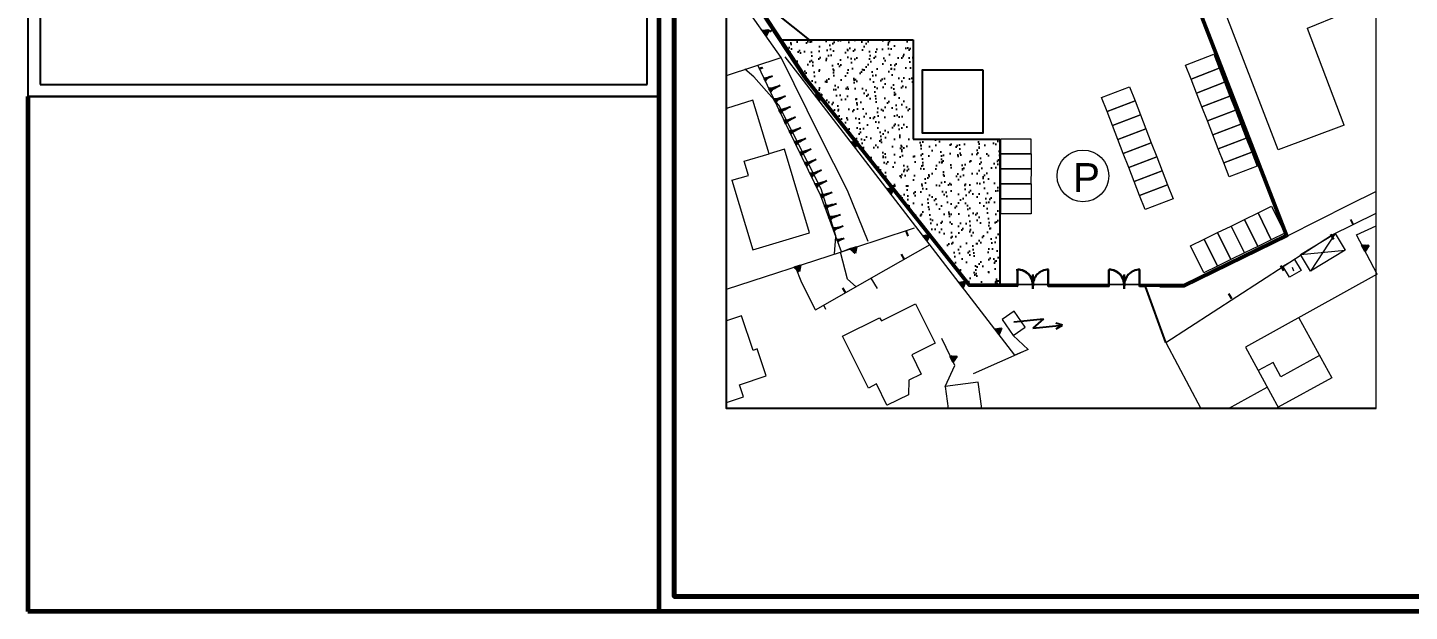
# Model space of a CAD drawing. Header units: millimetres. Extents: x 1769 to 2783, y -1222 to -971.
# Drawn here: x 2585.6 to 2631.57, y -1017.59 to -998.15 of the extents above; entities that cross this region are included whole.
import ezdxf

# ---------------------------------------------------------------- set-up
doc = ezdxf.new("R2010")
doc.units = ezdxf.units.MM
for name, pattern in [('234A', [2, 1.5, -0.5]), ('501L', [5, 2.5, 2.5]), ('502L', [10, 5, 5]), ('507L', [5, 2.5, 2.5]), ('608L', [0])]:
    doc.linetypes.add(name, pattern=pattern)
for name, color, linetype in [('Arcate', 5, 'Continuous'), ('CABINA ELETTRICA', 51, 'Continuous'), ('CAPANNONE INDUSTRIAL', 32, 'Continuous'), ('CURVA DI LIVELLO ORD', 2, 'Continuous'), ("DIVIDENTE UNITA' VOL", 51, 'Continuous'), ('EDIFICIO CIVILE', 10, 'Continuous'), ('IMPIANTO SPORTIVO SC', 7, '234A'), ('MURO DI SOSTEGNO', 220, '507L'), ('MURO DIVISORIO', 71, '501L'), ('quote', 6, 'Continuous'), ('RETINI', 8, 'Continuous'), ('SAETTA CABINA ELETTR', 7, 'Continuous'), ('SCARPATA NATURALE NO', 33, '608L'), ('SIEPE SEMPLICE', 62, '502L'), ('STRADA ASFALTATA', 30, 'Continuous'), ('TETTOIA-PENSILINA', 51, 'Continuous'), ('VESTIZIONE TETTOIA', 255, 'Continuous')]:
    doc.layers.add(name, color=color, linetype=linetype)
doc.styles.add('ARIAL', font='arial.ttf')

# ---------------------------------------------------------------- blocks, each defined once
blk = doc.blocks.new('506')
for p, q in [((-0.5, 0), (0, 0.28)), ((0, -0.28), (-0.5, 0)), ((-0.5, 0), (0, 0)), ((-0.41, 0.05), (0, 0.05)), ((-0.32, 0.1), (0, 0.1)), ((-0.23, 0.15), (0, 0.15)), ((-0.14, 0.2), (0, 0.2)), ((-0.05, 0.25), (0, 0.25)), ((0, 0.28), (0, -0.28)), ((-0.41, -0.05), (0, -0.05)), ((-0.32, -0.1), (0, -0.1)), ((-0.23, -0.15), (0, -0.15)), ((-0.14, -0.2), (0, -0.2)), ((-0.05, -0.25), (0, -0.25))]:
    blk.add_line(p, q)

msp = doc.modelspace()

# ---------------------------------------------------------------- hatches: boundary and pattern name
at = {"layer": 'IMPIANTO SPORTIVO SC', "linetype": 'ByBlock'}
h = msp.add_hatch(dxfattribs=at)
h.set_pattern_fill('AR-SAND', color=1, scale=0.00982, angle=-90, style=0)
h.set_pattern_definition([(307.5, (3263.6311, 955.4677), (0.480585095, 0.015711696), [0, -0.379115805, 0, -0.4240111, 0, -0.405304726]), (277.5, (3263.6311, 955.4677), (0.70389485, -0.44141468), [0, -0.204523, 0, -0.34170306, 0, -0.130944604]), (237.5, (3263.6311, 955.7745), (0.00141126, -0.77672428), [0, -0.12470915, 0, -0.44895293, 0, -0.58613299]), (227.5, (3263.6311, 955.7745), (0.21890808, -0.74978326), [0, -0.06235457, 0, -0.294313586, 0, -0.336714695])])
h.paths.add_polyline_path([(2616.948, -1006.692), (2617.947, -1006.694), (2617.947, -1001.86), (2615.064, -1001.86), (2615.064, -998.556), (2611.861, -998.556), (2611.861, -1000.261)])
h.paths.add_polyline_path([(2611.478, -999.777), (2611.861, -1000.261), (2611.861, -998.556), (2610.679, -998.556)])

# ---------------------------------------------------------------- linework, layer by layer
at = {"color": 6}
for p, q in [((2610.045, -998.249), (2610.268, -998.225)), ((2610.172, -998.428), (2610.045, -998.249)), ((2610.069, -998.246), (2610.051, -998.258)), ((2610.109, -998.242), (2610.063, -998.274)), ((2610.149, -998.238), (2610.074, -998.29)), ((2610.188, -998.233), (2610.086, -998.306)), ((2610.229, -998.229), (2610.097, -998.322)), ((2610.268, -998.225), (2610.108, -998.338)), ((2610.251, -998.261), (2610.12, -998.354)), ((2610.234, -998.297), (2610.131, -998.37)), ((2610.217, -998.334), (2610.142, -998.386)), ((2610.199, -998.37), (2610.154, -998.402)), ((2610.182, -998.406), (2610.165, -998.418)), ((2610.268, -998.225), (2610.172, -998.428)), ((2610.449, -998.184), (2610.282, -998.29)), ((2609.971, -999.506), (2609.945, -999.507)), ((2609.945, -999.507), (2609.954, -999.522)), ((2609.949, -999.515), (2609.966, -999.508)), ((2610.006, -999.498), (2609.954, -999.522)), ((2609.954, -999.522), (2609.96, -999.539)), ((2609.956, -999.529), (2609.973, -999.521)), ((2609.96, -999.539), (2609.978, -999.52)), ((2609.995, -999.5), (2609.971, -999.506)), ((2609.978, -999.52), (2609.997, -999.505)), ((2610.025, -999.488), (2609.995, -999.5)), ((2609.997, -999.505), (2610.025, -999.488)), ((2610.006, -999.498), (2610.059, -999.473)), ((2610.166, -999.835), (2610.102, -999.84)), ((2610.102, -999.84), (2610.124, -999.876)), ((2610.113, -999.859), (2610.155, -999.841)), ((2610.251, -999.816), (2610.124, -999.876)), ((2610.224, -999.821), (2610.166, -999.835)), ((2610.183, -999.87), (2610.23, -999.833)), ((2610.3, -999.793), (2610.224, -999.821)), ((2610.23, -999.833), (2610.3, -999.793)), ((2610.251, -999.816), (2610.381, -999.755)), ((2610.124, -999.876), (2610.14, -999.917)), ((2610.131, -999.894), (2610.172, -999.872)), ((2610.14, -999.917), (2610.183, -999.87)), ((2610.35, -1000.176), (2610.264, -1000.182)), ((2610.264, -1000.182), (2610.293, -1000.231)), ((2610.279, -1000.207), (2610.334, -1000.183)), ((2610.462, -1000.151), (2610.293, -1000.231)), ((2610.293, -1000.231), (2610.314, -1000.284)), ((2610.302, -1000.254), (2610.357, -1000.225)), ((2610.314, -1000.284), (2610.372, -1000.222)), ((2610.426, -1000.157), (2610.35, -1000.176)), ((2610.372, -1000.222), (2610.434, -1000.174)), ((2610.527, -1000.12), (2610.426, -1000.157)), ((2610.434, -1000.174), (2610.527, -1000.12)), ((2610.462, -1000.151), (2610.635, -1000.069)), ((2610.519, -1000.53), (2610.431, -1000.535)), ((2610.431, -1000.535), (2610.461, -1000.586)), ((2610.447, -1000.561), (2610.504, -1000.537)), ((2610.635, -1000.504), (2610.461, -1000.586)), ((2610.461, -1000.586), (2610.483, -1000.641)), ((2610.471, -1000.61), (2610.527, -1000.58)), ((2610.483, -1000.641), (2610.542, -1000.577)), ((2610.598, -1000.51), (2610.519, -1000.53)), ((2610.542, -1000.577), (2610.606, -1000.527)), ((2610.702, -1000.472), (2610.598, -1000.51)), ((2610.606, -1000.527), (2610.702, -1000.472)), ((2610.635, -1000.504), (2610.813, -1000.42)), ((2610.803, -1000.859), (2610.981, -1000.775)), ((2611.8, -1000.403), (2612.023, -1000.37)), ((2611.934, -1000.577), (2611.8, -1000.403)), ((2611.824, -1000.399), (2611.808, -1000.412)), ((2611.864, -1000.393), (2611.82, -1000.427)), ((2611.904, -1000.388), (2611.832, -1000.443)), ((2611.944, -1000.382), (2611.843, -1000.459)), ((2611.984, -1000.376), (2611.855, -1000.474)), ((2612.023, -1000.37), (2611.867, -1000.49)), ((2612.007, -1000.407), (2611.879, -1000.505)), ((2611.991, -1000.444), (2611.891, -1000.521)), ((2611.976, -1000.481), (2611.903, -1000.536)), ((2611.96, -1000.518), (2611.915, -1000.552)), ((2611.944, -1000.555), (2611.927, -1000.568)), ((2612.023, -1000.37), (2611.934, -1000.577)), ((2610.688, -1000.885), (2610.599, -1000.89)), ((2610.599, -1000.89), (2610.63, -1000.941)), ((2610.615, -1000.916), (2610.672, -1000.892)), ((2610.803, -1000.859), (2610.63, -1000.941)), ((2610.63, -1000.941), (2610.651, -1000.996)), ((2610.639, -1000.965), (2610.695, -1000.935)), ((2610.651, -1000.996), (2610.71, -1000.932)), ((2610.766, -1000.865), (2610.688, -1000.885)), ((2610.71, -1000.932), (2610.774, -1000.882)), ((2610.87, -1000.827), (2610.766, -1000.865)), ((2610.856, -1001.238), (2610.768, -1001.245)), ((2610.774, -1000.882), (2610.87, -1000.827)), ((2610.972, -1001.21), (2610.799, -1001.295)), ((2610.935, -1001.218), (2610.856, -1001.238)), ((2610.88, -1001.285), (2610.943, -1001.234)), ((2611.037, -1001.178), (2610.935, -1001.218)), ((2610.943, -1001.234), (2611.037, -1001.178)), ((2610.972, -1001.21), (2611.148, -1001.124)), ((2610.768, -1001.245), (2610.799, -1001.295)), ((2610.784, -1001.271), (2610.84, -1001.246)), ((2610.799, -1001.295), (2610.821, -1001.35)), ((2610.809, -1001.319), (2610.865, -1001.288)), ((2610.821, -1001.35), (2610.88, -1001.285)), ((2611.029, -1001.591), (2610.941, -1001.598)), ((2610.941, -1001.598), (2610.972, -1001.647)), ((2610.957, -1001.624), (2611.014, -1001.598)), ((2611.145, -1001.563), (2610.972, -1001.647)), ((2610.972, -1001.647), (2610.994, -1001.702)), ((2610.982, -1001.671), (2611.038, -1001.641)), ((2610.994, -1001.702), (2611.053, -1001.638)), ((2611.108, -1001.57), (2611.029, -1001.591)), ((2611.053, -1001.638), (2611.116, -1001.587)), ((2611.211, -1001.531), (2611.108, -1001.57)), ((2611.116, -1001.587), (2611.211, -1001.531)), ((2611.145, -1001.563), (2611.321, -1001.476)), ((2611.202, -1001.943), (2611.114, -1001.95)), ((2611.114, -1001.95), (2611.145, -1002)), ((2611.131, -1001.976), (2611.187, -1001.951)), ((2611.318, -1001.916), (2611.145, -1002)), ((2611.145, -1002), (2611.168, -1002.055)), ((2611.155, -1002.024), (2611.211, -1001.994)), ((2611.168, -1002.055), (2611.226, -1001.99)), ((2611.281, -1001.923), (2611.202, -1001.943)), ((2611.226, -1001.99), (2611.289, -1001.939)), ((2611.384, -1001.883), (2611.281, -1001.923)), ((2611.289, -1001.939), (2611.384, -1001.883)), ((2611.318, -1001.916), (2611.494, -1001.829)), ((2612.996, -1001.961), (2613.219, -1001.928)), ((2613.13, -1002.135), (2612.996, -1001.961)), ((2613.02, -1001.957), (2613.003, -1001.97)), ((2613.06, -1001.951), (2613.015, -1001.986)), ((2613.099, -1001.946), (2613.027, -1002.001)), ((2613.139, -1001.94), (2613.039, -1002.017)), ((2613.179, -1001.934), (2613.051, -1002.032)), ((2613.219, -1001.928), (2613.063, -1002.048)), ((2613.203, -1001.965), (2613.075, -1002.063)), ((2613.187, -1002.002), (2613.087, -1002.079)), ((2613.171, -1002.039), (2613.099, -1002.095)), ((2613.155, -1002.076), (2613.111, -1002.11)), ((2613.14, -1002.113), (2613.123, -1002.126)), ((2613.219, -1001.928), (2613.13, -1002.135)), ((2611.376, -1002.296), (2611.288, -1002.303)), ((2611.288, -1002.303), (2611.318, -1002.352)), ((2611.304, -1002.329), (2611.36, -1002.303)), ((2611.491, -1002.268), (2611.318, -1002.352)), ((2611.318, -1002.352), (2611.341, -1002.408)), ((2611.328, -1002.377), (2611.384, -1002.346)), ((2611.341, -1002.408), (2611.399, -1002.343)), ((2611.454, -1002.275), (2611.376, -1002.296)), ((2611.399, -1002.343), (2611.462, -1002.292)), ((2611.557, -1002.236), (2611.454, -1002.275)), ((2611.462, -1002.292), (2611.557, -1002.236)), ((2611.491, -1002.268), (2611.667, -1002.182)), ((2611.664, -1002.621), (2611.492, -1002.705)), ((2611.73, -1002.588), (2611.627, -1002.628)), ((2611.636, -1002.644), (2611.73, -1002.588)), ((2611.664, -1002.621), (2611.84, -1002.534)), ((2611.549, -1002.649), (2611.461, -1002.655)), ((2611.461, -1002.655), (2611.492, -1002.705)), ((2611.477, -1002.681), (2611.533, -1002.656)), ((2611.492, -1002.705), (2611.514, -1002.76)), ((2611.501, -1002.729), (2611.557, -1002.699)), ((2611.514, -1002.76), (2611.572, -1002.695)), ((2611.627, -1002.628), (2611.549, -1002.649)), ((2611.572, -1002.695), (2611.636, -1002.644)), ((2611.722, -1003.001), (2611.634, -1003.008)), ((2611.634, -1003.008), (2611.665, -1003.058)), ((2611.65, -1003.034), (2611.706, -1003.008)), ((2611.837, -1002.973), (2611.665, -1003.058)), ((2611.665, -1003.058), (2611.687, -1003.113)), ((2611.674, -1003.082), (2611.73, -1003.051)), ((2611.687, -1003.113), (2611.745, -1003.048)), ((2611.801, -1002.98), (2611.722, -1003.001)), ((2611.745, -1003.048), (2611.809, -1002.997)), ((2611.903, -1002.941), (2611.801, -1002.98)), ((2611.809, -1002.997), (2611.903, -1002.941)), ((2611.837, -1002.973), (2612.014, -1002.887)), ((2611.895, -1003.354), (2611.807, -1003.361)), ((2611.807, -1003.361), (2611.838, -1003.41)), ((2611.823, -1003.386), (2611.879, -1003.361)), ((2612.01, -1003.326), (2611.838, -1003.41)), ((2611.838, -1003.41), (2611.86, -1003.465)), ((2611.848, -1003.434), (2611.903, -1003.404)), ((2611.86, -1003.465), (2611.918, -1003.4)), ((2611.974, -1003.333), (2611.895, -1003.354)), ((2611.918, -1003.4), (2611.982, -1003.35)), ((2612.076, -1003.293), (2611.974, -1003.333)), ((2611.982, -1003.35), (2612.076, -1003.293)), ((2612.01, -1003.326), (2612.187, -1003.239)), ((2614.192, -1003.519), (2614.414, -1003.486)), ((2614.325, -1003.693), (2614.192, -1003.519)), ((2614.216, -1003.515), (2614.199, -1003.528)), ((2614.255, -1003.509), (2614.211, -1003.544)), ((2614.295, -1003.504), (2614.223, -1003.559)), ((2614.335, -1003.498), (2614.235, -1003.575)), ((2614.375, -1003.492), (2614.246, -1003.59)), ((2614.414, -1003.486), (2614.258, -1003.606)), ((2614.398, -1003.523), (2614.27, -1003.622)), ((2614.414, -1003.486), (2614.325, -1003.693)), ((2612.072, -1003.714), (2611.984, -1003.712)), ((2611.984, -1003.712), (2612.009, -1003.764)), ((2611.997, -1003.739), (2612.056, -1003.72)), ((2612.19, -1003.699), (2612.009, -1003.764)), ((2612.009, -1003.764), (2612.025, -1003.821)), ((2612.016, -1003.789), (2612.075, -1003.765)), ((2612.025, -1003.821), (2612.09, -1003.763)), ((2612.152, -1003.702), (2612.072, -1003.714)), ((2612.09, -1003.763), (2612.159, -1003.719)), ((2612.259, -1003.674), (2612.152, -1003.702)), ((2612.159, -1003.719), (2612.259, -1003.674)), ((2612.19, -1003.699), (2612.374, -1003.632)), ((2612.324, -1004.068), (2612.509, -1004.001)), ((2614.382, -1003.56), (2614.282, -1003.637)), ((2614.367, -1003.597), (2614.294, -1003.653)), ((2614.351, -1003.634), (2614.306, -1003.668)), ((2614.335, -1003.671), (2614.318, -1003.684)), ((2612.206, -1004.083), (2612.118, -1004.081)), ((2612.118, -1004.081), (2612.143, -1004.133)), ((2612.131, -1004.108), (2612.19, -1004.089)), ((2612.324, -1004.068), (2612.143, -1004.133)), ((2612.143, -1004.133), (2612.16, -1004.191)), ((2612.15, -1004.158), (2612.209, -1004.134)), ((2612.16, -1004.191), (2612.224, -1004.132)), ((2612.287, -1004.071), (2612.206, -1004.083)), ((2612.224, -1004.132), (2612.293, -1004.088)), ((2612.34, -1004.452), (2612.252, -1004.45)), ((2612.252, -1004.45), (2612.278, -1004.502)), ((2612.265, -1004.477), (2612.324, -1004.458)), ((2612.458, -1004.437), (2612.278, -1004.502)), ((2612.393, -1004.043), (2612.287, -1004.071)), ((2612.293, -1004.088), (2612.393, -1004.043)), ((2612.421, -1004.44), (2612.34, -1004.452)), ((2612.359, -1004.501), (2612.427, -1004.458)), ((2612.527, -1004.412), (2612.421, -1004.44)), ((2612.427, -1004.458), (2612.527, -1004.412)), ((2612.458, -1004.437), (2612.643, -1004.37)), ((2612.278, -1004.502), (2612.294, -1004.56)), ((2612.285, -1004.527), (2612.343, -1004.503)), ((2612.294, -1004.56), (2612.359, -1004.501)), ((2612.468, -1004.827), (2612.388, -1004.824)), ((2612.388, -1004.824), (2612.411, -1004.872)), ((2612.4, -1004.849), (2612.453, -1004.832)), ((2612.574, -1004.813), (2612.411, -1004.872)), ((2612.411, -1004.872), (2612.426, -1004.923)), ((2612.418, -1004.894), (2612.47, -1004.872)), ((2612.426, -1004.923), (2612.484, -1004.871)), ((2612.54, -1004.816), (2612.468, -1004.827)), ((2612.484, -1004.871), (2612.546, -1004.832)), ((2612.636, -1004.791), (2612.54, -1004.816)), ((2612.546, -1004.832), (2612.636, -1004.791)), ((2612.574, -1004.813), (2612.739, -1004.753)), ((2614.898, -1005.093), (2614.836, -1004.906)), ((2629.614, -1004.534), (2629.7, -1004.712)), ((2612.583, -1005.211), (2612.528, -1005.209)), ((2612.528, -1005.209), (2612.544, -1005.241)), ((2612.537, -1005.226), (2612.573, -1005.214)), ((2612.655, -1005.201), (2612.544, -1005.241)), ((2612.544, -1005.241), (2612.554, -1005.277)), ((2612.548, -1005.257), (2612.584, -1005.242)), ((2612.554, -1005.277), (2612.594, -1005.241)), ((2612.632, -1005.203), (2612.583, -1005.211)), ((2612.594, -1005.241), (2612.636, -1005.214)), ((2612.697, -1005.186), (2612.632, -1005.203)), ((2612.636, -1005.214), (2612.697, -1005.186)), ((2612.655, -1005.201), (2612.768, -1005.16)), ((2615.387, -1005.077), (2615.61, -1005.045)), ((2615.521, -1005.251), (2615.387, -1005.077)), ((2615.411, -1005.073), (2615.394, -1005.086)), ((2615.451, -1005.068), (2615.406, -1005.102)), ((2615.49, -1005.062), (2615.418, -1005.117)), ((2615.53, -1005.056), (2615.43, -1005.133)), ((2615.57, -1005.05), (2615.442, -1005.149)), ((2615.61, -1005.045), (2615.454, -1005.164)), ((2615.594, -1005.081), (2615.466, -1005.18)), ((2615.578, -1005.118), (2615.478, -1005.195)), ((2615.562, -1005.155), (2615.49, -1005.211)), ((2615.546, -1005.192), (2615.502, -1005.226)), ((2615.531, -1005.229), (2615.514, -1005.242)), ((2615.61, -1005.045), (2615.521, -1005.251)), ((2629.064, -1005.205), (2628.959, -1005.038)), ((2612.97, -1005.515), (2613.179, -1005.447)), ((2613.135, -1005.668), (2612.97, -1005.515)), ((2612.988, -1005.532), (2612.981, -1005.512)), ((2613.017, -1005.559), (2613, -1005.506)), ((2613.047, -1005.586), (2613.018, -1005.5)), ((2613.076, -1005.613), (2613.037, -1005.493)), ((2613.106, -1005.641), (2613.056, -1005.487)), ((2613.135, -1005.668), (2613.074, -1005.481)), ((2613.143, -1005.629), (2613.093, -1005.475)), ((2613.151, -1005.589), (2613.112, -1005.469)), ((2613.159, -1005.55), (2613.13, -1005.463)), ((2613.179, -1005.447), (2613.135, -1005.668)), ((2613.166, -1005.51), (2613.149, -1005.457)), ((2613.174, -1005.471), (2613.168, -1005.451)), ((2614.668, -1005.695), (2614.766, -1005.866)), ((2630.097, -1005.593), (2629.995, -1005.398)), ((2629.995, -1005.398), (2630.22, -1005.404)), ((2630.019, -1005.399), (2630, -1005.409)), ((2630.059, -1005.4), (2630.009, -1005.426)), ((2630.099, -1005.401), (2630.018, -1005.443)), ((2630.139, -1005.402), (2630.028, -1005.461)), ((2630.18, -1005.403), (2630.037, -1005.478)), ((2630.22, -1005.404), (2630.046, -1005.495)), ((2630.198, -1005.438), (2630.055, -1005.513)), ((2630.176, -1005.471), (2630.064, -1005.53)), ((2630.154, -1005.505), (2630.073, -1005.548)), ((2630.132, -1005.539), (2630.082, -1005.565)), ((2630.11, -1005.572), (2630.092, -1005.582)), ((2630.22, -1005.404), (2630.097, -1005.593)), ((2611.102, -1006.123), (2611.311, -1006.055)), ((2611.268, -1006.276), (2611.102, -1006.123)), ((2611.12, -1006.14), (2611.113, -1006.12)), ((2611.15, -1006.167), (2611.132, -1006.114)), ((2611.179, -1006.194), (2611.151, -1006.108)), ((2611.209, -1006.221), (2611.17, -1006.101)), ((2611.238, -1006.249), (2611.188, -1006.095)), ((2611.268, -1006.276), (2611.207, -1006.089)), ((2611.276, -1006.237), (2611.226, -1006.083)), ((2611.283, -1006.197), (2611.244, -1006.077)), ((2611.291, -1006.158), (2611.263, -1006.071)), ((2611.311, -1006.055), (2611.268, -1006.276)), ((2611.299, -1006.118), (2611.282, -1006.065)), ((2611.307, -1006.079), (2611.3, -1006.059)), ((2627.401, -1006.249), (2627.296, -1006.082)), ((2616.583, -1006.635), (2616.805, -1006.603)), ((2616.716, -1006.809), (2616.583, -1006.635)), ((2616.607, -1006.631), (2616.59, -1006.644)), ((2616.646, -1006.626), (2616.602, -1006.66)), ((2616.686, -1006.62), (2616.614, -1006.675)), ((2616.726, -1006.614), (2616.626, -1006.691)), ((2616.766, -1006.608), (2616.638, -1006.707)), ((2616.805, -1006.603), (2616.65, -1006.722)), ((2616.79, -1006.64), (2616.661, -1006.738)), ((2616.773, -1006.677), (2616.673, -1006.753)), ((2616.758, -1006.713), (2616.685, -1006.769)), ((2616.742, -1006.75), (2616.697, -1006.785)), ((2616.805, -1006.603), (2616.716, -1006.809)), ((2612.713, -1006.812), (2612.811, -1006.983)), ((2616.726, -1006.787), (2616.709, -1006.8)), ((2625.669, -1007.18), (2625.564, -1007.013)), ((2618.414, -1007.942), (2619.395, -1007.851)), ((2619.395, -1007.851), (2619.048, -1008.151)), ((2619.048, -1008.151), (2620.029, -1008.06)), ((2620.029, -1008.06), (2619.805, -1007.986)), ((2619.823, -1008.173), (2620.029, -1008.06)), ((2617.778, -1008.193), (2618.001, -1008.161)), ((2617.912, -1008.368), (2617.778, -1008.193)), ((2617.802, -1008.189), (2617.785, -1008.202)), ((2617.842, -1008.184), (2617.797, -1008.218)), ((2617.881, -1008.178), (2617.809, -1008.234)), ((2617.921, -1008.172), (2617.821, -1008.249)), ((2617.961, -1008.166), (2617.833, -1008.265)), ((2618.001, -1008.161), (2617.845, -1008.28)), ((2617.985, -1008.198), (2617.857, -1008.296)), ((2617.969, -1008.235), (2617.869, -1008.311)), ((2617.953, -1008.272), (2617.881, -1008.327)), ((2617.937, -1008.308), (2617.893, -1008.343)), ((2617.922, -1008.345), (2617.905, -1008.358)), ((2618.001, -1008.161), (2617.912, -1008.368))]:
    msp.add_line(p, q, dxfattribs=at)
at = {"color": 1}
for p, q in [((2619.042, -1006.75), (2619.04, -1006.75)), ((2619.042, -1006.75), (2619.04, -1006.75)), ((2619.042, -1006.75), (2619.04, -1006.75)), ((2619.042, -1006.75), (2619.04, -1006.75)), ((2619.055, -1006.741), (2619.053, -1006.741)), ((2619.055, -1006.741), (2619.053, -1006.741)), ((2619.055, -1006.741), (2619.053, -1006.741)), ((2619.055, -1006.741), (2619.053, -1006.741)), ((2622.081, -1006.75), (2622.08, -1006.75)), ((2622.081, -1006.75), (2622.08, -1006.75)), ((2622.095, -1006.741), (2622.093, -1006.741)), ((2622.095, -1006.741), (2622.093, -1006.741))]:
    msp.add_line(p, q, dxfattribs=at)
for points in [[(2619.042, -1006.75), (2619.04, -1006.75)], [(2619.042, -1006.75), (2619.04, -1006.75)], [(2619.042, -1006.75), (2619.04, -1006.75)], [(2619.042, -1006.75), (2619.04, -1006.75)], [(2619.055, -1006.741), (2619.053, -1006.741)], [(2619.055, -1006.741), (2619.053, -1006.741)], [(2619.055, -1006.741), (2619.053, -1006.741)], [(2619.055, -1006.741), (2619.053, -1006.741)], [(2622.081, -1006.75), (2622.08, -1006.75)], [(2622.081, -1006.75), (2622.08, -1006.75)], [(2622.095, -1006.741), (2622.093, -1006.741)], [(2622.095, -1006.741), (2622.093, -1006.741)]]:
    msp.add_lwpolyline(points, dxfattribs=at)
at = {"layer": 'Arcate', "linetype": 'Continuous'}
for p, q in [((2585.614, -970.741), (2585.614, -1000.441)), ((2606.602, -1000.441), (2606.614, -970.741)), ((2586.014, -971.141), (2586.014, -1000.041)), ((2606.214, -1000.041), (2606.214, -971.141)), ((2586.014, -1000.041), (2606.214, -1000.041)), ((2585.614, -1000.441), (2585.602, -1000.441)), ((2606.602, -1000.441), (2585.602, -1000.441)), ((2585.614, -1000.441), (2606.602, -1000.441))]:
    msp.add_line(p, q, dxfattribs=at)
at = {"layer": 'CABINA ELETTRICA', "color": 6, "linetype": 'Continuous', "lineweight": 0}
for p, q in [((2627.367, -1006.091), (2627.755, -1005.868)), ((2627.58, -1006.46), (2627.367, -1006.091)), ((2627.969, -1006.236), (2627.58, -1006.46)), ((2627.755, -1005.868), (2627.969, -1006.236)), ((2618.424, -1007.587), (2618.025, -1007.863)), ((2618.792, -1008.121), (2618.424, -1007.587)), ((2618.025, -1007.863), (2618.393, -1008.397)), ((2618.393, -1008.397), (2618.792, -1008.121))]:
    msp.add_line(p, q, dxfattribs=at)
at = {"layer": 'CAPANNONE INDUSTRIAL', "color": 6, "linetype": 'Continuous', "lineweight": 0}
for p, q in [((2627.204, -1002.224), (2623.965, -993.77)), ((2629.401, -1001.394), (2627.204, -1002.224))]:
    msp.add_line(p, q, dxfattribs=at)
at = {"layer": 'CAPANNONE INDUSTRIAL', "color": 251, "linetype": 'Continuous', "lineweight": 0}
for points in [[(2625.063, -999.034), (2625.243, -999.5), (2624.311, -999.861), (2624.13, -999.395)], [(2625.243, -999.5), (2625.424, -999.966), (2624.491, -1000.327), (2624.311, -999.861)], [(2622.265, -1000.117), (2622.445, -1000.583), (2621.513, -1000.944), (2621.332, -1000.478)], [(2625.423, -999.966), (2625.604, -1000.432), (2624.671, -1000.793), (2624.491, -1000.327)], [(2622.445, -1000.583), (2622.626, -1001.049), (2621.693, -1001.41), (2621.513, -1000.944)], [(2625.604, -1000.432), (2625.784, -1000.898), (2624.852, -1001.259), (2624.671, -1000.793)], [(2622.625, -1001.049), (2622.806, -1001.515), (2621.873, -1001.877), (2621.693, -1001.41)], [(2625.785, -1000.898), (2625.965, -1001.364), (2625.033, -1001.725), (2624.852, -1001.259)], [(2622.806, -1001.515), (2622.987, -1001.981), (2622.054, -1002.342), (2621.874, -1001.876)], [(2625.967, -1001.364), (2626.147, -1001.83), (2625.215, -1002.191), (2625.034, -1001.725)], [(2618.984, -1001.849), (2618.984, -1002.349), (2617.984, -1002.349), (2617.984, -1001.849)], [(2622.987, -1001.981), (2623.168, -1002.447), (2622.235, -1002.808), (2622.055, -1002.342)], [(2626.147, -1001.83), (2626.327, -1002.296), (2625.395, -1002.657), (2625.214, -1002.191)], [(2618.985, -1002.349), (2618.985, -1002.849), (2617.985, -1002.849), (2617.985, -1002.349)], [(2623.169, -1002.447), (2623.35, -1002.913), (2622.417, -1003.274), (2622.237, -1002.808)], [(2626.328, -1002.296), (2626.508, -1002.762), (2625.576, -1003.123), (2625.395, -1002.657)], [(2618.985, -1002.849), (2618.984, -1003.349), (2617.984, -1003.349), (2617.985, -1002.849)], [(2623.349, -1002.913), (2623.53, -1003.379), (2622.597, -1003.74), (2622.417, -1003.274)], [(2618.985, -1003.349), (2618.985, -1003.849), (2617.985, -1003.849), (2617.985, -1003.349)], [(2623.53, -1003.379), (2623.711, -1003.845), (2622.778, -1004.206), (2622.597, -1003.74)], [(2618.985, -1003.849), (2618.985, -1004.349), (2617.985, -1004.349), (2617.985, -1003.849)], [(2626.98, -1005.214), (2626.531, -1005.434), (2626.091, -1004.535), (2626.541, -1004.316)], [(2627.429, -1004.994), (2626.98, -1005.214), (2626.541, -1004.316), (2626.99, -1004.096)], [(2626.082, -1005.653), (2625.633, -1005.873), (2625.193, -1004.975), (2625.642, -1004.755)], [(2626.531, -1005.434), (2626.082, -1005.653), (2625.642, -1004.755), (2626.091, -1004.535)], [(2625.184, -1006.093), (2624.735, -1006.313), (2624.295, -1005.414), (2624.744, -1005.195)], [(2625.633, -1005.873), (2625.184, -1006.093), (2624.744, -1005.195), (2625.193, -1004.975)]]:
    msp.add_lwpolyline(points, close=True, dxfattribs=at)
msp.add_circle((2620.713, -1003.087), 0.859, dxfattribs=at)
at = {"layer": 'CURVA DI LIVELLO ORD', "color": 6, "linetype": 'Continuous', "lineweight": 0}
for p, q in [((2611.973, -1001.774), (2610.676, -999.14)), ((2609.76, -999.793), (2609.466, -999.538)), ((2610.443, -1000.56), (2609.76, -999.793)), ((2610.592, -1000.727), (2610.443, -1000.56)), ((2612.003, -1003.523), (2610.592, -1000.727)), ((2612.874, -1003.572), (2611.973, -1001.774)), ((2612.496, -1005.078), (2612.003, -1003.523)), ((2613.567, -1005.268), (2612.874, -1003.572)), ((2612.448, -1005.686), (2612.493, -1005.113)), ((2612.493, -1005.113), (2612.496, -1005.078)), ((2612.875, -1006.521), (2612.645, -1005.621)), ((2612.675, -1005.61), (2612.987, -1005.49)), ((2611.362, -1006.648), (2611.148, -1006.109)), ((2611.817, -1007.544), (2611.362, -1006.648)), ((2613.172, -1006.776), (2612.875, -1006.521))]:
    msp.add_line(p, q, dxfattribs=at)
at = {"layer": "DIVIDENTE UNITA' VOL", "color": 6, "linetype": 'Continuous', "lineweight": 0}
for p, q in [((2609.446, -1002.592), (2610.27, -1002.354)), ((2609.585, -1003.069), (2609.446, -1002.592)), ((2609.034, -1003.228), (2609.585, -1003.069)), ((2627.895, -1007.81), (2628.989, -1009.808)), ((2627.037, -1009.298), (2626.544, -1009.57)), ((2627.301, -1009.777), (2627.037, -1009.298)), ((2628.584, -1009.067), (2627.301, -1009.777)), ((2628.989, -1009.808), (2627.209, -1010.784))]:
    msp.add_line(p, q, dxfattribs=at)
at = {"layer": 'EDIFICIO CIVILE', "color": 6, "linetype": 'Continuous', "lineweight": 0}
for p, q in [((2609.729, -1000.566), (2608.849, -1000.848)), ((2610.27, -1002.354), (2609.729, -1000.566)), ((2610.778, -1002.2), (2610.27, -1002.354)), ((2611.62, -1004.979), (2610.778, -1002.2)), ((2609.034, -1003.228), (2609.735, -1005.548)), ((2609.735, -1005.548), (2611.62, -1004.979)), ((2630.503, -1006.364), (2626.119, -1008.794)), ((2626.119, -1008.794), (2627.233, -1010.828))]:
    msp.add_line(p, q, dxfattribs=at)
for points in [[(2623.472, -1008.633), (2628.986, -1005.063), (2630.473, -1004.332)], [(2608.849, -1010.636), (2609.416, -1010.445), (2609.281, -1010.045), (2610.176, -1009.747), (2609.876, -1008.849), (2609.74, -1008.895), (2609.354, -1007.744), (2608.849, -1007.913)], [(2617.231, -1009.949), (2616.128, -1010.099), (2616.226, -1010.828)], [(2617.349, -1010.828), (2617.231, -1009.949)]]:
    msp.add_lwpolyline(points, dxfattribs=at)
msp.add_lwpolyline([(2615.018, -1009.046), (2615.333, -1009.684), (2614.915, -1009.89), (2614.907, -1010.372), (2614.198, -1010.721, -0.413716), (2614.192, -1010.719), (2613.843, -1010.015), (2613.573, -1010.149), (2612.716, -1008.419), (2613.941, -1007.812), (2614.013, -1007.907), (2615.145, -1007.346), (2615.797, -1008.66), (2615.018, -1009.046)], format="xyb", dxfattribs=at)
at = {"layer": 'EDIFICIO CIVILE', "color": 6, "linetype": 'Continuous', "lineweight": 0, "flags": 128}
msp.add_lwpolyline([(2616.128, -1010.099), (2616.447, -1009.4), (2616.015, -1008.504)], dxfattribs=at)
at = {"layer": 'IMPIANTO SPORTIVO SC', "color": 1, "linetype": 'ByBlock'}
for p, q in [((2609.922, -997.207), (2611.608, -998.556)), ((2610.679, -998.556), (2615.064, -998.556)), ((2615.064, -998.556), (2615.064, -1001.86)), ((2615.064, -1001.86), (2617.947, -1001.86)), ((2617.947, -1001.86), (2617.947, -1006.694)), ((2618.533, -1006.75), (2618.533, -1006.214)), ((2618.533, -1006.756), (2618.533, -1006.214)), ((2618.546, -1006.741), (2618.546, -1006.205)), ((2618.546, -1006.756), (2618.546, -1006.205)), ((2619.554, -1006.75), (2619.554, -1006.214)), ((2619.554, -1006.765), (2619.554, -1006.214)), ((2619.568, -1006.741), (2619.568, -1006.205)), ((2619.568, -1006.765), (2619.568, -1006.205)), ((2621.572, -1006.75), (2621.572, -1006.214)), ((2621.572, -1006.765), (2621.572, -1006.214)), ((2621.586, -1006.741), (2621.586, -1006.205)), ((2621.586, -1006.765), (2621.586, -1006.205)), ((2622.594, -1006.75), (2622.594, -1006.214)), ((2622.594, -1006.765), (2622.594, -1006.214)), ((2622.607, -1006.741), (2622.607, -1006.205)), ((2622.607, -1006.765), (2622.607, -1006.205)), ((2619.041, -1006.852), (2619.041, -1006.382)), ((2619.041, -1006.852), (2619.041, -1006.382)), ((2619.054, -1006.843), (2619.054, -1006.373)), ((2619.054, -1006.843), (2619.054, -1006.373)), ((2622.08, -1006.852), (2622.08, -1006.382)), ((2622.08, -1006.852), (2622.08, -1006.382)), ((2622.094, -1006.843), (2622.094, -1006.373)), ((2622.094, -1006.764), (2622.094, -1006.373)), ((2621.586, -1006.765), (2619.554, -1006.765)), ((2622.789, -1006.765), (2622.594, -1006.765)), ((2623.472, -1008.632), (2622.789, -1006.765))]:
    msp.add_line(p, q, dxfattribs=at)
at = {"layer": 'IMPIANTO SPORTIVO SC', "color": 3, "linetype": 'ByBlock'}
msp.add_line((2622.094, -1006.765), (2622.08, -1006.765), dxfattribs=at)
at = {"layer": 'IMPIANTO SPORTIVO SC', "color": 0, "linetype": 'ByBlock'}
msp.add_lwpolyline([(2630.473, -1010.828), (2608.849, -1010.828), (2608.849, -972.995), (2630.473, -972.995)], dxfattribs=at)
at = {"layer": 'IMPIANTO SPORTIVO SC', "color": 1, "linetype": 'ByBlock'}
for points in [[(2623.214, -972.995), (2613.496, -978.507), (2614.684, -982.167), (2609.921, -989.167), (2609.159, -992.908), (2609.423, -996.75), (2611.43, -999.812), (2616.919, -1006.752), (2618.546, -1006.756)], [(2619.04, -1006.697), (2619.054, -1006.697)], [(2619.041, -1006.757), (2619.054, -1006.757)], [(2619.554, -1006.698), (2621.586, -1006.703)], [(2622.08, -1006.704), (2622.094, -1006.704)], [(2622.08, -1006.764), (2622.094, -1006.764)]]:
    msp.add_lwpolyline(points, dxfattribs=at)
at = {"layer": 'IMPIANTO SPORTIVO SC', "color": 7, "linetype": 'ByBlock'}
msp.add_lwpolyline([(2622.594, -1006.705), (2624.067, -1006.708), (2627.456, -1005.048), (2623.134, -993.9), (2628.029, -992.772), (2625.531, -986.752), (2623.108, -979.728), (2625.879, -978.55), (2623.188, -973.079), (2613.569, -978.535), (2614.75, -982.177), (2609.977, -989.191), (2609.219, -992.912), (2609.482, -996.73), (2611.478, -999.777), (2616.948, -1006.692), (2618.546, -1006.696)], dxfattribs=at)
at = {"layer": 'IMPIANTO SPORTIVO SC', "color": 240, "linetype": 'ByBlock'}
for points in [[(2618.546, -1006.696), (2624.067, -1006.708), (2627.456, -1005.048), (2623.134, -993.9), (2628.029, -992.772), (2625.531, -986.752), (2623.108, -979.728), (2625.879, -978.55), (2623.188, -973.079), (2613.569, -978.535), (2614.75, -982.177), (2609.977, -989.191), (2609.219, -992.912), (2609.482, -996.73), (2611.478, -999.777), (2616.948, -1006.692), (2618.546, -1006.696)], [(2623.268, -1006.766), (2624.081, -1006.768), (2627.532, -1005.078), (2623.215, -993.943), (2628.112, -992.815), (2625.587, -986.731), (2623.183, -979.762), (2625.961, -978.58), (2623.214, -972.995)]]:
    msp.add_lwpolyline(points, dxfattribs=at)
at = {"layer": 'IMPIANTO SPORTIVO SC', "color": 7, "linetype": 'ByBlock'}
msp.add_lwpolyline([(2617.383, -999.56), (2617.383, -1001.661), (2615.379, -1001.661), (2615.379, -999.56)], close=True, dxfattribs=at)
at = {"layer": 'IMPIANTO SPORTIVO SC', "color": 1, "linetype": 'ByBlock', "lineweight": 0}
msp.add_lwpolyline([(2630.473, -1003.61), (2629.551, -1004.064), (2627.532, -1005.078), (2624.081, -1006.768), (2622.789, -1006.765)], dxfattribs=at)
at = {"layer": 'IMPIANTO SPORTIVO SC', "color": 6, "linetype": 'ByBlock', "lineweight": 0}
msp.add_lwpolyline([(2623.472, -1008.632), (2624.634, -1010.828)], dxfattribs=at)
at = {"layer": 'IMPIANTO SPORTIVO SC', "color": 1, "linetype": 'ByBlock'}
for centre, start, end in [((2618.533, -1006.722), 356.7949, 90), ((2618.533, -1006.722), 356.7949, 90), ((2618.546, -1006.713), 356.7949, 90), ((2618.546, -1006.713), 356.7949, 90), ((2619.549, -1006.722), 89.3699, 183.2051), ((2619.549, -1006.722), 89.3699, 183.2051), ((2619.562, -1006.713), 89.3699, 183.2051), ((2619.562, -1006.713), 89.3699, 183.2051), ((2621.572, -1006.722), 356.7949, 90), ((2621.572, -1006.722), 356.7949, 90), ((2621.586, -1006.713), 356.7949, 90), ((2621.586, -1006.713), 356.7949, 90), ((2622.588, -1006.722), 89.3699, 183.2051), ((2622.588, -1006.722), 89.3699, 183.2051), ((2622.602, -1006.713), 89.3699, 183.2051), ((2622.602, -1006.713), 89.3699, 183.2051)]:
    msp.add_arc(centre, 0.508, start, end, dxfattribs=at)
msp.add_open_spline([(2618.527, -1006.235), (2618.526, -1006.217), (2618.526, -1006.202), (2618.525, -1006.187)], degree=3, dxfattribs=at)
msp.add_open_spline([(2618.527, -1006.235), (2618.526, -1006.217), (2618.526, -1006.202), (2618.525, -1006.187)], degree=3, dxfattribs=at)
at = {"layer": 'MURO DI SOSTEGNO', "color": 6, "linetype": '507L', "lineweight": 0}
for p, q in [((2610.676, -999.14), (2608.849, -996.56)), ((2611.308, -999.761), (2610.809, -999.119)), ((2618.443, -1009.059), (2611.308, -999.761)), ((2629.809, -1005.046), (2630.473, -1004.745)), ((2612.675, -1005.612), (2613.903, -1005.211)), ((2630.503, -1006.364), (2629.809, -1005.046)), ((2608.849, -1006.857), (2612.675, -1005.612)), ((2613.882, -1006.833), (2613.663, -1006.496)), ((2612.16, -1007.539), (2612.09, -1007.395))]:
    msp.add_line(p, q, dxfattribs=at)
msp.add_lwpolyline([(2618.81, -1008.903), (2617.058, -1009.676)], dxfattribs=at)
at = {"layer": 'MURO DIVISORIO', "color": 6, "linetype": '501L', "lineweight": 0}
for p, q in [((2608.849, -999.741), (2610.676, -999.14)), ((2613.903, -1005.211), (2615.103, -1004.819)), ((2615.619, -1005.378), (2613.663, -1006.496)), ((2613.663, -1006.496), (2611.824, -1007.546))]:
    msp.add_line(p, q, dxfattribs=at)
at = {"layer": 'quote', "lineweight": 60, "ltscale": 0.2}
for p, q in [((2607.114, -971.241), (2607.114, -1017.085)), ((2585.614, -1000.441), (2585.614, -1017.585)), ((2607.114, -1017.085), (2782.413, -1017.085)), ((2606.614, -1017.585), (2585.614, -1017.585))]:
    msp.add_line(p, q, dxfattribs=at)
for points in [[(2606.614, -970.741), (2782.913, -970.741), (2782.913, -1017.585), (2606.614, -1017.585)], [(2607.114, -971.241), (2782.413, -971.241), (2782.413, -1017.085), (2607.114, -1017.085)]]:
    msp.add_lwpolyline(points, close=True, dxfattribs=at)
at = {"layer": 'RETINI', "color": 7, "linetype": 'ByBlock', "lineweight": 0}
msp.add_lwpolyline([(2608.849, -972.995), (2608.849, -1010.828), (2630.473, -1010.828), (2630.473, -972.995)], close=True, dxfattribs=at)
at = {"layer": 'RETINI', "color": 9, "linetype": 'ByBlock', "lineweight": 0}
msp.add_arc((2611.821, -1007.542), 0.005, 206.9271, 299.7409, dxfattribs=at)
at = {"layer": 'SAETTA CABINA ELETTR', "color": 6, "linetype": 'Continuous', "lineweight": 0}
msp.add_line((2627.676, -1006.125), (2627.715, -1006.246), dxfattribs=at)
at = {"layer": 'SCARPATA NATURALE NO', "color": 6, "linetype": '608L', "lineweight": 0}
for p, q in [((2610.748, -1001.203), (2609.893, -999.397)), ((2611.997, -1003.746), (2610.748, -1001.203)), ((2612.675, -1005.612), (2611.997, -1003.746))]:
    msp.add_line(p, q, dxfattribs=at)
at = {"layer": 'SIEPE SEMPLICE', "color": 6, "linetype": '502L', "lineweight": 0}
for p, q in [((2625.554, -1010.828), (2626.847, -1010.124)), ((2627.123, -1010.828), (2627.206, -1010.783))]:
    msp.add_line(p, q, dxfattribs=at)
at = {"layer": 'STRADA ASFALTATA', "color": 6, "linetype": 'Continuous', "lineweight": 0}
for p, q in [((2618.393, -1008.397), (2618.895, -1008.863)), ((2618.895, -1008.863), (2618.443, -1009.059))]:
    msp.add_line(p, q, dxfattribs=at)
at = {"layer": 'TETTOIA-PENSILINA', "color": 6, "linetype": 'Continuous', "lineweight": 0}
for p, q in [((2627.946, -1005.709), (2629.1, -1005.007)), ((2629.1, -1005.007), (2629.432, -1005.555)), ((2628.279, -1006.258), (2627.946, -1005.709)), ((2629.432, -1005.555), (2628.279, -1006.258))]:
    msp.add_line(p, q, dxfattribs=at)
msp.add_lwpolyline([(2629.401, -1001.394), (2628.179, -998.179, -0.405807), (2628.181, -998.173), (2630.473, -997.225)], format="xyb", dxfattribs=at)
at = {"layer": 'VESTIZIONE TETTOIA', "color": 6, "linetype": 'Continuous', "lineweight": 0}
for p, q in [((2629.1, -1005.007), (2628.279, -1006.258)), ((2627.946, -1005.709), (2629.432, -1005.555))]:
    msp.add_line(p, q, dxfattribs=at)

# ---------------------------------------------------------------- block references
at = {"layer": 'MURO DI SOSTEGNO', "linetype": '507L', "lineweight": 0, "xscale": 0.4009549253805151, "yscale": 0.4009549254678859, "zscale": 0.4009549253805151, "rotation": 205.7415820733624}
msp.add_blockref('506', (2616.345, -1009.189), dxfattribs=at)

# ---------------------------------------------------------------- texts
at = {"layer": 'CAPANNONE INDUSTRIAL', "color": 251, "linetype": 'Continuous', "lineweight": 0, "insert": (2620.385, -1002.661), "char_height": 0.96, "width": 24.53939, "attachment_point": 1, "style": 'ARIAL'}
msp.add_mtext('{\\fArial|b0|i0|c238|p34;P\\Fromant|c0;\\H0.5x; }', dxfattribs=at)

doc.saveas('drawing.dxf')
